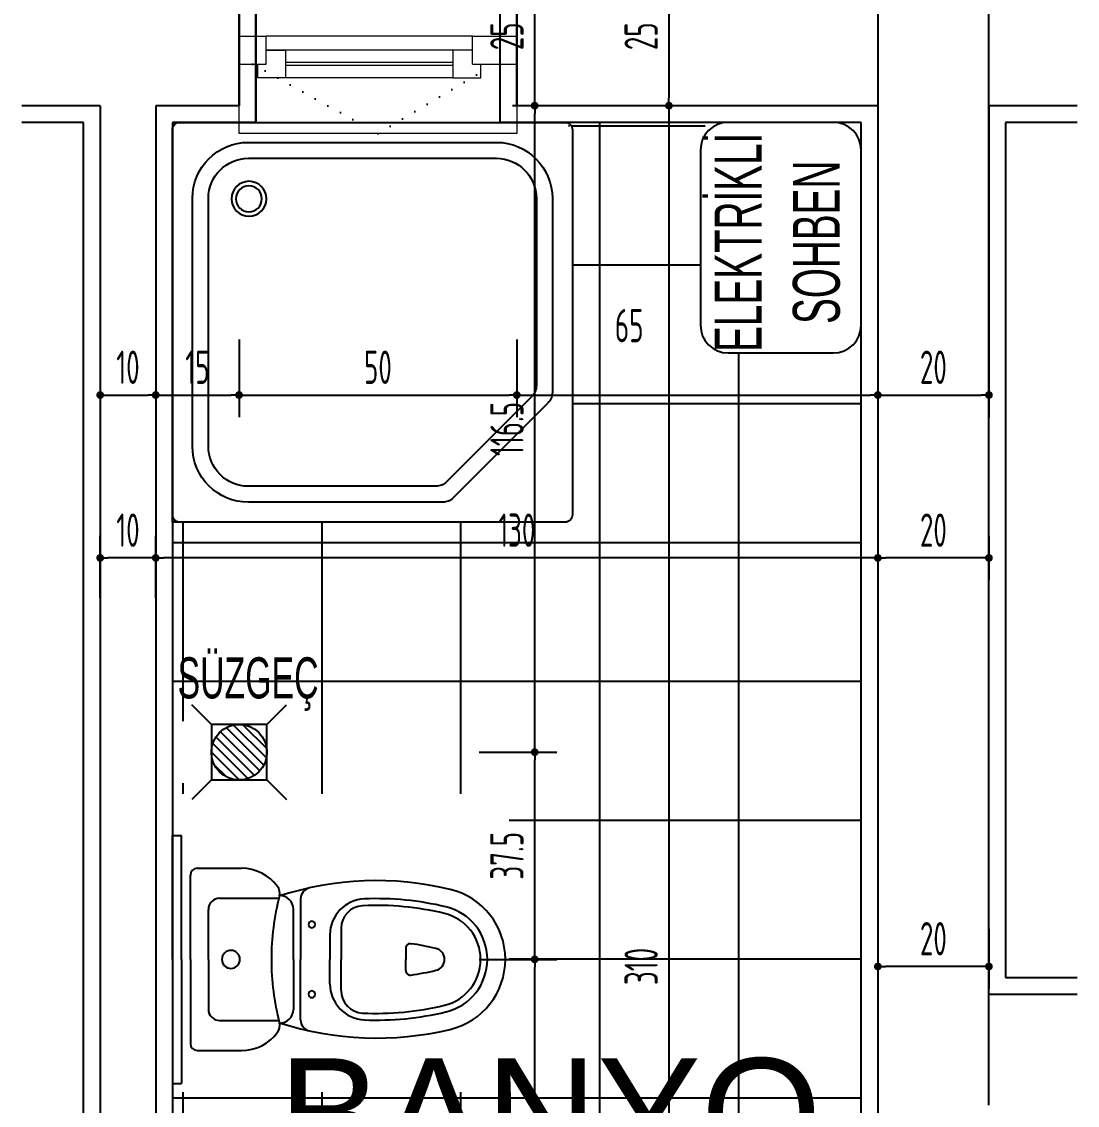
# Model space of a CAD drawing. Extents: x 41749 to 92598, y -24291 to 29432.
# Drawn here: x 89352.8 to 89827.9, y -22370.2 to -21882.3 of the extents above; entities that cross this region are included whole.
import ezdxf

# ---------------------------------------------------------------- set-up
doc = ezdxf.new("R2010")
doc.units = 0
doc.header["$MEASUREMENT"] = 0
doc.header["$PDMODE"] = 3
doc.linetypes.add('DOT', pattern=[6.35, 0, -6.35])
doc.layers.get('0').update_dxf_attribs({"linetype": 'CONTINUOUS'})
doc.layers.get('Defpoints').update_dxf_attribs({"linetype": 'CONTINUOUS'})
for name, color, linetype in [('DUVAR', 6, 'CONTINUOUS'), ('İÇ ÖLÇÜ', 95, 'CONTINUOUS'), ('KOLON', 5, 'CONTINUOUS'), ('MAHAL', 21, 'CONTINUOUS'), ('P', 7, 'DOT'), ('SIVA', 7, 'CONTINUOUS'), ('tar', 12, 'CONTINUOUS'), ('TEFRIS', 12, 'CONTINUOUS'), ('tefriş', 12, 'CONTINUOUS'), ('YAZI', 7, 'CONTINUOUS')]:
    doc.layers.add(name, color=color, linetype=linetype)
doc.layers.add('KAPI-GOR', color=153, linetype='CONTINUOUS', lineweight=15)
doc.styles.add('mahal', font='arial.ttf', dxfattribs={"height": 70})
doc.styles.add('OLCU', font='isocpeur.ttf', dxfattribs={"width": 0.59})
doc.dimstyles.new('OLCU3', dxfattribs={"dimscale": 0.5, "dimtxt": 30, "dimasz": 7, "dimexe": 20, "dimexo": 0, "dimgap": 10, "dimtad": 1, "dimdec": 4, "dimrnd": 0.5, "dimdsep": 46, "dimtxsty": 'OLCU', "dimblk1": 'DOT', "dimblk2": 'DOT', "dimsah": 1, "dimcen": 0.09, "dimclrt": 4, "dimadec": 0, "dimazin": 0, "dimtfac": 1, "dimtdec": 4, "dimtix": 1, "dimtmove": 2, "dimatfit": 3, "dimfxl": 0, "dimtolj": 1, "dimtzin": 0, "dimarcsym": 0})

# ---------------------------------------------------------------- blocks, each defined once
blk = doc.blocks.new('klz1')
at = {"layer": 'tefriş', "linetype": 'Continuous'}
for p, q in [((137402.96, 93241.87), (137375.4, 93241.87)), ((137375.4, 93241.87), (137375.4, 93239.87)), ((137402.96, 93241.87), (137430.52, 93241.87)), ((137430.52, 93241.87), (137430.52, 93239.87)), ((137402.96, 93239.87), (137375.4, 93239.87)), ((137402.96, 93237.87), (137384.21, 93237.87)), ((137402.96, 93239.87), (137430.52, 93239.87)), ((137402.96, 93237.87), (137421.71, 93237.87)), ((137382.71, 93236.37), (137382.71, 93226.52)), ((137423.21, 93236.37), (137423.21, 93226.52)), ((137402.96, 93233.87), (137391.86, 93233.87)), ((137402.96, 93233.87), (137414.06, 93233.87)), ((137389.36, 93231.37), (137389.36, 93218.21)), ((137416.56, 93231.37), (137416.56, 93218.21)), ((137402.96, 93214.99), (137391.79, 93214.99)), ((137402.96, 93214.99), (137414.13, 93214.99)), ((137389.5, 93213.37), (137402.96, 93213.37)), ((137416.41, 93213.37), (137402.96, 93213.37)), ((137397.51, 93206.87), (137402.96, 93206.87)), ((137408.41, 93206.87), (137402.96, 93206.87)), ((137396.03, 93204.37), (137402.96, 93204.37)), ((137409.89, 93204.37), (137402.96, 93204.37)), ((137400.47, 93190.01), (137402.96, 93190.01)), ((137405.45, 93190.01), (137402.96, 93190.01))]:
    blk.add_line(p, q, dxfattribs=at)
for centre, radius, start, end in [((137384.21, 93236.37), 1.5, 90, 180), ((137421.71, 93236.37), 1.5, 0, 90), ((137391.86, 93231.37), 2.5, 90, 180), ((137414.06, 93231.37), 2.5, 0, 90), ((137402.96, 93228.87), 2, 90, 270), ((137402.96, 93228.87), 2, 270, 90), ((137392.71, 93226.52), 10, 180, 233.367), ((137413.21, 93226.52), 10, 306.633, 0), ((137388.23, 93220.5), 2.5, 233.367, 284.5064), ((137402.96, 93163.59), 56.29, 90, 104.5064), ((137402.96, 93163.59), 56.29, 75.4936, 90), ((137417.68, 93220.5), 2.5, 255.4936, 306.633), ((137455.46, 93196.51), 70, 162.0548, 193.5362), ((137391.79, 93217.99), 3, 178.6368, 270), ((137414.13, 93217.99), 3, 270, 1.3632), ((137350.46, 93196.51), 70, 346.4638, 17.9452), ((137389.5, 93210.87), 2.5, 90, 167.7163), ((137395.21, 93210.87), 0.75, 0, 180), ((137410.71, 93210.87), 0.75, 0, 180), ((137416.41, 93210.87), 2.5, 12.2837, 90), ((137395.21, 93210.87), 0.75, 180, 0), ((137410.71, 93210.87), 0.75, 180, 0), ((137397.51, 93198.87), 8, 90, 177.6672), ((137408.41, 93198.87), 8, 2.3328, 90), ((137396.03, 93199.37), 5, 90, 177.2441), ((137409.89, 93199.37), 5, 2.7559, 90), ((137455.46, 93196.51), 64.5, 177.2441, 193.5362), ((137350.46, 93196.51), 64.5, 346.4638, 2.7559), ((137455.46, 93196.51), 66, 177.6672, 193.5362), ((137350.46, 93196.51), 66, 346.4638, 2.3328), ((137400.47, 93189.01), 1, 90, 187.7658), ((137405.45, 93189.01), 1, 352.2342, 90), ((137455.46, 93196.51), 56.5, 187.7658, 193.5362), ((137350.46, 93196.51), 56.5, 346.4638, 352.2342), ((137402.96, 93183.87), 2.5, 193.5362, 270), ((137402.96, 93183.87), 2.5, 270, 346.4638), ((137402.96, 93183.87), 16, 193.5362, 270), ((137402.96, 93183.87), 12, 193.5362, 270), ((137402.96, 93183.87), 10.5, 193.5362, 270), ((137402.96, 93183.87), 10.5, 270, 346.4638), ((137402.96, 93183.87), 12, 270, 346.4638), ((137402.96, 93183.87), 16, 270, 346.4638)]:
    blk.add_arc(centre, radius, start, end, dxfattribs=at)
blk = doc.blocks.new('d3')
at = {"layer": 'tefriş', "linetype": 'Continuous'}
for p, q in [((142185.37, 92449.76), (142106.87, 92449.76)), ((142106.87, 92449.76), (142106.87, 92371.26)), ((142186.87, 92371.26), (142186.87, 92448.26)), ((142160.92, 92445.76), (142122.07, 92445.76)), ((142163.04, 92444.88), (142181.99, 92425.93)), ((142159.59, 92442.56), (142122.07, 92442.56)), ((142161.71, 92441.68), (142178.79, 92424.61)), ((142110.87, 92434.56), (142110.87, 92384.96)), ((142114.07, 92434.56), (142114.07, 92384.96)), ((142182.87, 92384.96), (142182.87, 92423.81)), ((142179.67, 92384.96), (142179.67, 92422.48)), ((142122.07, 92376.96), (142171.67, 92376.96)), ((142122.07, 92373.76), (142171.67, 92373.76)), ((142108.37, 92369.76), (142185.37, 92369.76))]:
    blk.add_line(p, q, dxfattribs=at)
for radius in [3.5, 2.6]:
    blk.add_circle((142122.17, 92385.06), radius, dxfattribs=at)
for centre, radius, start, end in [((142108.37, 92448.26), 1.5, 90, 180), ((142185.37, 92448.26), 1.5, 0, 90), ((142122.07, 92434.56), 11.2, 90, 180), ((142160.92, 92442.76), 3, 45, 90), ((142122.07, 92434.56), 8, 90, 180), ((142159.59, 92439.56), 3, 45, 90), ((142179.87, 92423.81), 3, 0, 45), ((142176.67, 92422.48), 3, 0, 45), ((142122.07, 92384.96), 11.2, 180, 270), ((142122.07, 92384.96), 8, 180, 270), ((142171.67, 92384.96), 8, 270, 0), ((142171.67, 92384.96), 11.2, 270, 0), ((142108.37, 92371.26), 1.5, 180, 270), ((142185.37, 92371.26), 1.5, 270, 0)]:
    blk.add_arc(centre, radius, start, end, dxfattribs=at)
blk = doc.blocks.new('DOT')
at = {"color": 0, "linetype": 'ByBlock'}
blk.add_line((-0.5, 0), (-1, 0), dxfattribs=at)
at = {"color": 0, "linetype": 'ByBlock', "const_width": 0.5}
blk.add_lwpolyline([(-0.25, 0, 1), (0.25, 0, 1)], format="xyb", close=True, dxfattribs=at)
blk = doc.blocks.new('*D2641')
at = {"layer": 'Defpoints', "color": 0, "transparency": 16777216}
for p in [(89388.16, -21986.34), (89413.16, -21986.34), (89413.16, -22050.42)]:
    blk.add_point(p, dxfattribs=at)
at = {"layer": 'İÇ ÖLÇÜ', "color": 0, "lineweight": -2, "transparency": 16777216}
for p, q in [((89388.16, -22025.42), (89388.16, -22060.42)), ((89413.16, -22025.42), (89413.16, -22060.42)), ((89391.66, -22050.42), (89409.66, -22050.42))]:
    blk.add_line(p, q, dxfattribs=at)
at = {"layer": 'İÇ ÖLÇÜ', "color": 0, "lineweight": -2, "transparency": 16777216, "xscale": 3.5, "yscale": 3.5, "zscale": 3.5, "rotation": 180}
blk.add_blockref('DOT', (89388.16, -22050.42), dxfattribs=at)
at = {"layer": 'İÇ ÖLÇÜ', "color": 0, "lineweight": -2, "transparency": 16777216, "xscale": 3.5, "yscale": 3.5, "zscale": 3.5}
blk.add_blockref('DOT', (89413.16, -22050.42), dxfattribs=at)
at = {"layer": 'İÇ ÖLÇÜ', "color": 4, "transparency": 16777216, "insert": (89400.66, -22037.92), "char_height": 15, "attachment_point": 5, "style": 'OLCU'}
blk.add_mtext('\\A1;10', dxfattribs=at)
blk = doc.blocks.new('*D2642')
at = {"layer": 'Defpoints', "color": 0, "transparency": 16777216}
for p in [(89450.66, -21920.17), (89413.16, -21986.34), (89450.66, -22050.42)]:
    blk.add_point(p, dxfattribs=at)
at = {"layer": 'İÇ ÖLÇÜ', "color": 0, "lineweight": -2, "transparency": 16777216}
for p, q in [((89413.16, -22025.42), (89413.16, -22060.42)), ((89450.66, -22025.42), (89450.66, -22060.42)), ((89416.66, -22050.42), (89447.16, -22050.42))]:
    blk.add_line(p, q, dxfattribs=at)
at = {"layer": 'İÇ ÖLÇÜ', "color": 0, "lineweight": -2, "transparency": 16777216, "xscale": 3.5, "yscale": 3.5, "zscale": 3.5, "rotation": 180}
blk.add_blockref('DOT', (89413.16, -22050.42), dxfattribs=at)
at = {"layer": 'İÇ ÖLÇÜ', "color": 0, "lineweight": -2, "transparency": 16777216, "xscale": 3.5, "yscale": 3.5, "zscale": 3.5}
blk.add_blockref('DOT', (89450.66, -22050.42), dxfattribs=at)
at = {"layer": 'İÇ ÖLÇÜ', "color": 4, "transparency": 16777216, "insert": (89431.91, -22037.92), "char_height": 15, "attachment_point": 5, "style": 'OLCU'}
blk.add_mtext('\\A1;15', dxfattribs=at)
blk = doc.blocks.new('*D2643')
at = {"layer": 'Defpoints', "color": 0, "transparency": 16777216}
for p in [(89575.66, -21910.38), (89450.66, -21920.17), (89575.66, -22050.42)]:
    blk.add_point(p, dxfattribs=at)
at = {"layer": 'İÇ ÖLÇÜ', "color": 0, "lineweight": -2, "transparency": 16777216}
for p, q in [((89450.66, -22025.42), (89450.66, -22060.42)), ((89575.66, -22025.42), (89575.66, -22060.42)), ((89454.16, -22050.42), (89572.16, -22050.42))]:
    blk.add_line(p, q, dxfattribs=at)
at = {"layer": 'İÇ ÖLÇÜ', "color": 0, "lineweight": -2, "transparency": 16777216, "xscale": 3.5, "yscale": 3.5, "zscale": 3.5, "rotation": 180}
blk.add_blockref('DOT', (89450.66, -22050.42), dxfattribs=at)
at = {"layer": 'İÇ ÖLÇÜ', "color": 0, "lineweight": -2, "transparency": 16777216, "xscale": 3.5, "yscale": 3.5, "zscale": 3.5}
blk.add_blockref('DOT', (89575.66, -22050.42), dxfattribs=at)
at = {"layer": 'İÇ ÖLÇÜ', "color": 4, "transparency": 16777216, "insert": (89513.16, -22037.92), "char_height": 15, "attachment_point": 5, "style": 'OLCU'}
blk.add_mtext('\\A1;50', dxfattribs=at)
blk = doc.blocks.new('*D2644')
at = {"layer": 'Defpoints', "color": 0, "transparency": 16777216}
for p in [(89575.66, -21910.38), (89738.16, -21910.38), (89738.16, -22050.42)]:
    blk.add_point(p, dxfattribs=at)
at = {"layer": 'İÇ ÖLÇÜ', "color": 0, "lineweight": -2, "transparency": 16777216}
for p, q in [((89575.66, -22025.42), (89575.66, -22060.42)), ((89738.16, -22025.42), (89738.16, -22060.42)), ((89579.16, -22050.42), (89734.66, -22050.42))]:
    blk.add_line(p, q, dxfattribs=at)
at = {"layer": 'İÇ ÖLÇÜ', "color": 0, "lineweight": -2, "transparency": 16777216, "xscale": 3.5, "yscale": 3.5, "zscale": 3.5, "rotation": 180}
blk.add_blockref('DOT', (89575.66, -22050.42), dxfattribs=at)
at = {"layer": 'İÇ ÖLÇÜ', "color": 0, "lineweight": -2, "transparency": 16777216, "xscale": 3.5, "yscale": 3.5, "zscale": 3.5}
blk.add_blockref('DOT', (89738.16, -22050.42), dxfattribs=at)
at = {"layer": 'İÇ ÖLÇÜ', "color": 4, "transparency": 16777216, "insert": (89626.24, -22019.17), "char_height": 15, "attachment_point": 5, "style": 'OLCU'}
blk.add_mtext('\\A1;65', dxfattribs=at)
blk = doc.blocks.new('*D2645')
at = {"layer": 'Defpoints', "color": 0, "transparency": 16777216}
for p in [(89788.16, -21894.79), (89738.16, -21910.38), (89788.16, -22050.42)]:
    blk.add_point(p, dxfattribs=at)
at = {"layer": 'İÇ ÖLÇÜ', "color": 0, "lineweight": -2, "transparency": 16777216}
for p, q in [((89738.16, -22025.42), (89738.16, -22060.42)), ((89788.16, -22025.42), (89788.16, -22060.42)), ((89741.66, -22050.42), (89784.66, -22050.42))]:
    blk.add_line(p, q, dxfattribs=at)
at = {"layer": 'İÇ ÖLÇÜ', "color": 0, "lineweight": -2, "transparency": 16777216, "xscale": 3.5, "yscale": 3.5, "zscale": 3.5, "rotation": 180}
blk.add_blockref('DOT', (89738.16, -22050.42), dxfattribs=at)
at = {"layer": 'İÇ ÖLÇÜ', "color": 0, "lineweight": -2, "transparency": 16777216, "xscale": 3.5, "yscale": 3.5, "zscale": 3.5}
blk.add_blockref('DOT', (89788.16, -22050.42), dxfattribs=at)
at = {"layer": 'İÇ ÖLÇÜ', "color": 4, "transparency": 16777216, "insert": (89763.16, -22037.92), "char_height": 15, "attachment_point": 5, "style": 'OLCU'}
blk.add_mtext('\\A1;20', dxfattribs=at)
blk = doc.blocks.new('*D2646')
at = {"layer": 'Defpoints', "color": 0, "transparency": 16777216}
for p in [(89738.16, -22113.92), (89788.16, -22113.92), (89738.16, -22123.75)]:
    blk.add_point(p, dxfattribs=at)
at = {"layer": 'İÇ ÖLÇÜ', "color": 0, "lineweight": -2, "transparency": 16777216}
for p, q in [((89738.16, -22113.92), (89738.16, -22133.75)), ((89788.16, -22113.92), (89788.16, -22133.75)), ((89784.66, -22123.75), (89741.66, -22123.75))]:
    blk.add_line(p, q, dxfattribs=at)
at = {"layer": 'İÇ ÖLÇÜ', "color": 0, "lineweight": -2, "transparency": 16777216, "xscale": 3.5, "yscale": 3.5, "zscale": 3.5, "rotation": 180}
blk.add_blockref('DOT', (89738.16, -22123.75), dxfattribs=at)
at = {"layer": 'İÇ ÖLÇÜ', "color": 0, "lineweight": -2, "transparency": 16777216, "xscale": 3.5, "yscale": 3.5, "zscale": 3.5}
blk.add_blockref('DOT', (89788.16, -22123.75), dxfattribs=at)
at = {"layer": 'İÇ ÖLÇÜ', "color": 4, "transparency": 16777216, "insert": (89763.16, -22111.25), "char_height": 15, "attachment_point": 5, "style": 'OLCU'}
blk.add_mtext('\\A1;20', dxfattribs=at)
blk = doc.blocks.new('*D2647')
at = {"layer": 'Defpoints', "color": 0, "transparency": 16777216}
for p in [(89738.16, -22113.92), (89413.16, -22123.75), (89413.16, -22141.68)]:
    blk.add_point(p, dxfattribs=at)
at = {"layer": 'İÇ ÖLÇÜ', "color": 0, "lineweight": -2, "transparency": 16777216}
for p, q in [((89413.16, -22141.68), (89413.16, -22113.75)), ((89738.16, -22113.92), (89738.16, -22133.75)), ((89734.66, -22123.75), (89416.66, -22123.75))]:
    blk.add_line(p, q, dxfattribs=at)
at = {"layer": 'İÇ ÖLÇÜ', "color": 0, "lineweight": -2, "transparency": 16777216, "xscale": 3.5, "yscale": 3.5, "zscale": 3.5, "rotation": 180}
blk.add_blockref('DOT', (89413.16, -22123.75), dxfattribs=at)
at = {"layer": 'İÇ ÖLÇÜ', "color": 0, "lineweight": -2, "transparency": 16777216, "xscale": 3.5, "yscale": 3.5, "zscale": 3.5}
blk.add_blockref('DOT', (89738.16, -22123.75), dxfattribs=at)
at = {"layer": 'İÇ ÖLÇÜ', "color": 4, "transparency": 16777216, "insert": (89575.66, -22111.25), "char_height": 15, "attachment_point": 5, "style": 'OLCU'}
blk.add_mtext('\\A1;130', dxfattribs=at)
blk = doc.blocks.new('*D2648')
at = {"layer": 'Defpoints', "color": 0, "transparency": 16777216}
for p in [(89388.16, -22123.75), (89388.16, -22141.68), (89413.16, -22141.68)]:
    blk.add_point(p, dxfattribs=at)
at = {"layer": 'İÇ ÖLÇÜ', "color": 0, "lineweight": -2, "transparency": 16777216}
for p, q in [((89388.16, -22141.68), (89388.16, -22113.75)), ((89413.16, -22141.68), (89413.16, -22113.75)), ((89409.66, -22123.75), (89391.66, -22123.75))]:
    blk.add_line(p, q, dxfattribs=at)
at = {"layer": 'İÇ ÖLÇÜ', "color": 0, "lineweight": -2, "transparency": 16777216, "xscale": 3.5, "yscale": 3.5, "zscale": 3.5, "rotation": 180}
blk.add_blockref('DOT', (89388.16, -22123.75), dxfattribs=at)
at = {"layer": 'İÇ ÖLÇÜ', "color": 0, "lineweight": -2, "transparency": 16777216, "xscale": 3.5, "yscale": 3.5, "zscale": 3.5}
blk.add_blockref('DOT', (89413.16, -22123.75), dxfattribs=at)
at = {"layer": 'İÇ ÖLÇÜ', "color": 4, "transparency": 16777216, "insert": (89400.66, -22111.25), "char_height": 15, "attachment_point": 5, "style": 'OLCU'}
blk.add_mtext('\\A1;10', dxfattribs=at)
blk = doc.blocks.new('*D2649')
at = {"layer": 'Defpoints', "color": 0, "transparency": 16777216}
for p in [(89738.16, -22282.39), (89788.16, -22290.68), (89738.16, -22307.67)]:
    blk.add_point(p, dxfattribs=at)
at = {"layer": 'İÇ ÖLÇÜ', "color": 0, "lineweight": -2, "transparency": 16777216}
for p, q in [((89738.16, -22282.67), (89738.16, -22317.67)), ((89788.16, -22290.68), (89788.16, -22317.67)), ((89784.66, -22307.67), (89741.66, -22307.67))]:
    blk.add_line(p, q, dxfattribs=at)
at = {"layer": 'İÇ ÖLÇÜ', "color": 0, "lineweight": -2, "transparency": 16777216, "xscale": 3.5, "yscale": 3.5, "zscale": 3.5, "rotation": 180}
blk.add_blockref('DOT', (89738.16, -22307.67), dxfattribs=at)
at = {"layer": 'İÇ ÖLÇÜ', "color": 0, "lineweight": -2, "transparency": 16777216, "xscale": 3.5, "yscale": 3.5, "zscale": 3.5}
blk.add_blockref('DOT', (89788.16, -22307.67), dxfattribs=at)
at = {"layer": 'İÇ ÖLÇÜ', "color": 4, "transparency": 16777216, "insert": (89763.16, -22295.17), "char_height": 15, "attachment_point": 5, "style": 'OLCU'}
blk.add_mtext('\\A1;20', dxfattribs=at)
blk = doc.blocks.new('*D2664')
at = {"layer": 'Defpoints', "color": 0, "transparency": 16777216}
for p in [(89707.6, -21857.67), (89644.13, -21920.17), (89707.6, -21920.17)]:
    blk.add_point(p, dxfattribs=at)
at = {"layer": 'İÇ ÖLÇÜ', "color": 0, "lineweight": -2, "transparency": 16777216}
for p, q in [((89669.13, -21857.67), (89634.13, -21857.67)), ((89644.13, -21861.17), (89644.13, -21916.67)), ((89669.13, -21920.17), (89634.13, -21920.17))]:
    blk.add_line(p, q, dxfattribs=at)
at = {"layer": 'İÇ ÖLÇÜ', "color": 0, "lineweight": -2, "transparency": 16777216, "xscale": 3.5, "yscale": 3.5, "zscale": 3.5}
for p, rotation in [((89644.13, -21857.67), 90), ((89644.13, -21920.17), 270)]:
    blk.add_blockref('DOT', p, dxfattribs=dict(at, rotation=rotation))
at = {"layer": 'İÇ ÖLÇÜ', "color": 4, "transparency": 16777216, "insert": (89631.63, -21888.92), "char_height": 15, "attachment_point": 5, "rotation": 90, "style": 'OLCU'}
blk.add_mtext('\\A1;25', dxfattribs=at)
blk = doc.blocks.new('*D2665')
at = {"layer": 'Defpoints', "color": 0, "transparency": 16777216}
for p in [(89707.6, -21920.17), (89485.77, -22695.17), (89644.13, -22695.17)]:
    blk.add_point(p, dxfattribs=at)
at = {"layer": 'İÇ ÖLÇÜ', "color": 0, "lineweight": -2, "transparency": 16777216}
for p, q in [((89669.13, -21920.17), (89634.13, -21920.17)), ((89644.13, -21923.67), (89644.13, -22691.67)), ((89619.13, -22695.17), (89654.13, -22695.17))]:
    blk.add_line(p, q, dxfattribs=at)
at = {"layer": 'İÇ ÖLÇÜ', "color": 0, "lineweight": -2, "transparency": 16777216, "xscale": 3.5, "yscale": 3.5, "zscale": 3.5}
for p, rotation in [((89644.13, -21920.17), 90), ((89644.13, -22695.17), 270)]:
    blk.add_blockref('DOT', p, dxfattribs=dict(at, rotation=rotation))
at = {"layer": 'İÇ ÖLÇÜ', "color": 4, "transparency": 16777216, "insert": (89631.63, -22307.67), "char_height": 15, "attachment_point": 5, "rotation": 90, "style": 'OLCU'}
blk.add_mtext('\\A1;310', dxfattribs=at)
blk = doc.blocks.new('*D2697')
at = {"layer": 'Defpoints', "color": 0, "transparency": 16777216}
for p in [(89446.98, -22304.47), (89583.72, -22304.47), (89456.09, -22494.59)]:
    blk.add_point(p, dxfattribs=at)
at = {"layer": 'İÇ ÖLÇÜ', "color": 0, "lineweight": -2, "transparency": 16777216}
for p, q in [((89558.72, -22304.47), (89593.72, -22304.47)), ((89583.72, -22491.09), (89583.72, -22307.97)), ((89558.72, -22494.59), (89593.72, -22494.59))]:
    blk.add_line(p, q, dxfattribs=at)
at = {"layer": 'İÇ ÖLÇÜ', "color": 0, "lineweight": -2, "transparency": 16777216, "xscale": 3.5, "yscale": 3.5, "zscale": 3.5}
for p, rotation in [((89583.72, -22304.47), 90), ((89583.72, -22494.59), 270)]:
    blk.add_blockref('DOT', p, dxfattribs=dict(at, rotation=rotation))
at = {"layer": 'İÇ ÖLÇÜ', "color": 4, "transparency": 16777216, "insert": (89571.22, -22399.53), "char_height": 15, "attachment_point": 5, "rotation": 90, "style": 'OLCU'}
blk.add_mtext('\\A1;76', dxfattribs=at)
blk = doc.blocks.new('*D2698')
at = {"layer": 'Defpoints', "color": 0, "transparency": 16777216}
for p in [(89450.7, -22211.2), (89583.72, -22211.2), (89446.98, -22304.47)]:
    blk.add_point(p, dxfattribs=at)
at = {"layer": 'İÇ ÖLÇÜ', "color": 0, "lineweight": -2, "transparency": 16777216}
for p, q in [((89558.72, -22211.2), (89593.72, -22211.2)), ((89583.72, -22300.97), (89583.72, -22214.7)), ((89558.72, -22304.47), (89593.72, -22304.47))]:
    blk.add_line(p, q, dxfattribs=at)
at = {"layer": 'İÇ ÖLÇÜ', "color": 0, "lineweight": -2, "transparency": 16777216, "xscale": 3.5, "yscale": 3.5, "zscale": 3.5}
for p, rotation in [((89583.72, -22211.2), 90), ((89583.72, -22304.47), 270)]:
    blk.add_blockref('DOT', p, dxfattribs=dict(at, rotation=rotation))
at = {"layer": 'İÇ ÖLÇÜ', "color": 4, "transparency": 16777216, "insert": (89571.22, -22257.84), "char_height": 15, "attachment_point": 5, "rotation": 90, "style": 'OLCU'}
blk.add_mtext('\\A1;37.5', dxfattribs=at)
blk = doc.blocks.new('*D2699')
at = {"layer": 'Defpoints', "color": 0, "transparency": 16777216}
for p in [(89583.72, -21920.17), (89616.55, -21920.17), (89450.7, -22211.2)]:
    blk.add_point(p, dxfattribs=at)
at = {"layer": 'İÇ ÖLÇÜ', "color": 0, "lineweight": -2, "transparency": 16777216}
for p, q in [((89608.72, -21920.17), (89573.72, -21920.17)), ((89583.72, -22207.7), (89583.72, -21923.67)), ((89558.72, -22211.2), (89593.72, -22211.2))]:
    blk.add_line(p, q, dxfattribs=at)
at = {"layer": 'İÇ ÖLÇÜ', "color": 0, "lineweight": -2, "transparency": 16777216, "xscale": 3.5, "yscale": 3.5, "zscale": 3.5}
for p, rotation in [((89583.72, -21920.17), 90), ((89583.72, -22211.2), 270)]:
    blk.add_blockref('DOT', p, dxfattribs=dict(at, rotation=rotation))
at = {"layer": 'İÇ ÖLÇÜ', "color": 4, "transparency": 16777216, "insert": (89571.22, -22065.69), "char_height": 15, "attachment_point": 5, "rotation": 90, "style": 'OLCU'}
blk.add_mtext('\\A1;116.5', dxfattribs=at)
blk = doc.blocks.new('*D2700')
at = {"layer": 'Defpoints', "color": 0, "transparency": 16777216}
for p in [(89583.72, -21857.67), (89616.55, -21857.67), (89616.55, -21920.17)]:
    blk.add_point(p, dxfattribs=at)
at = {"layer": 'İÇ ÖLÇÜ', "color": 0, "lineweight": -2, "transparency": 16777216}
for p, q in [((89608.72, -21857.67), (89573.72, -21857.67)), ((89583.72, -21916.67), (89583.72, -21861.17)), ((89608.72, -21920.17), (89573.72, -21920.17))]:
    blk.add_line(p, q, dxfattribs=at)
at = {"layer": 'İÇ ÖLÇÜ', "color": 0, "lineweight": -2, "transparency": 16777216, "xscale": 3.5, "yscale": 3.5, "zscale": 3.5}
for p, rotation in [((89583.72, -21857.67), 90), ((89583.72, -21920.17), 270)]:
    blk.add_blockref('DOT', p, dxfattribs=dict(at, rotation=rotation))
at = {"layer": 'İÇ ÖLÇÜ', "color": 4, "transparency": 16777216, "insert": (89571.22, -21888.92), "char_height": 15, "attachment_point": 5, "rotation": 90, "style": 'OLCU'}
blk.add_mtext('\\A1;25', dxfattribs=at)

msp = doc.modelspace()

# ---------------------------------------------------------------- hatches: boundary and pattern name
at = {"layer": 'tar'}
h = msp.add_hatch(dxfattribs=at)
h.set_pattern_fill('ANSI37', color=256, scale=500, angle=45, style=0)
h.set_pattern_definition([(90, (-51012, 33883.18), (-62.5, 1e-14), []), (180, (-51012, 33883.18), (-1e-14, -62.5), [])])
edge = h.paths.add_edge_path()
edge.add_arc((89670.82161, -21940.16953), 12.5, 145.9814005, 180, ccw=False)
edge.add_line((89660.46091, -21933.17626), (89660.46091, -21927.66953))
edge.add_line((89660.46091, -21927.66953), (89598.18792, -21927.66953))
edge.add_ellipse((89597.28082, -21931.04453), major_axis=(-2.38649, 2.38649), ratio=1, start_angle=225, end_angle=314.9987241, ccw=False)
edge.add_line((89600.65582, -21931.04453), (89600.65582, -22104.29453))
edge.add_ellipse((89597.28082, -22104.29453), major_axis=(-2.38649, 2.38649), ratio=1, start_angle=135, end_angle=225, ccw=False)
edge.add_line((89597.28082, -22107.66953), (89420.65582, -22107.66953))
edge.add_line((89420.65582, -22107.66953), (89420.65582, -22164.54301))
edge.add_line((89420.65582, -22164.54301), (89660.46091, -22164.54301))
edge.add_line((89660.46091, -22164.54301), (89660.46091, -22025.98832))
edge.add_arc((89670.82161, -22018.99504), 12.5, 180, 214.0185995, ccw=False)
edge.add_line((89658.32161, -22018.99504), (89658.32161, -21940.16953))
h.paths.add_polyline_path([(89730.65582, -22018.99504, -0.414213563), (89718.15582, -22031.49504), (89670.82161, -22031.49504, -0.249241804), (89660.46091, -22025.98832), (89660.46091, -22164.54301), (89730.65582, -22164.54301)])
h.paths.add_polyline_path([(89730.65582, -22164.54301), (89660.46091, -22164.54301), (89660.46091, -22524.26657, -0.070848561), (89703.15582, -22526.41945), (89703.15582, -22687.66945), (89713.15582, -22687.66945), (89713.15582, -22687.66953), (89730.65582, -22687.66953)])
edge = h.paths.add_edge_path(flags=16)
edge.add_ellipse((89463.93837, -22334.28944), major_axis=(-3.57973, 3.57973), ratio=1, start_angle=188.366997, end_angle=239.5064, ccw=False)
edge.add_ellipse((89512.51144, -22198.15841), major_axis=(-100.23239, 100.23239), ratio=1, start_angle=117.2472755, end_angle=122.7049214, ccw=False)
edge.add_ellipse((89579.18456, -22304.47091), major_axis=(-80.59514, 80.59514), ratio=1, start_angle=45, end_angle=59.5064, ccw=False)
h.paths.add_polyline_path([(89660.46091, -22524.26657, 0.411575342), (89523.15582, -22687.66945), (89523.15582, -22698.91945), (89660.46091, -22698.91945)])
h.paths.add_polyline_path([(89703.15582, -22526.41945, 0.070848561), (89660.46091, -22524.26657), (89660.46091, -22687.66945), (89703.15582, -22687.66945)], flags=17)
h.paths.add_polyline_path([(89603.58932, -21991.04622), (89648.88932, -21991.04622), (89648.88932, -22047.29622), (89603.58932, -22047.29622)], flags=24)
h.paths.add_polyline_path([(89547.47457, -22064.37934), (89603.83707, -22064.37934), (89603.83707, -22120.62934), (89547.47457, -22120.62934)], flags=25)
h.paths.add_polyline_path([(89705.21832, -22465.13747), (89746.09332, -22465.13747), (89746.09332, -22521.38747), (89705.21832, -22521.38747)], flags=9)
h.paths.add_polyline_path([(89459.93676, -22335.90023), (89721.22598, -22335.90023), (89721.22598, -22483.4133), (89459.93676, -22483.4133)], flags=9)
h.paths.add_polyline_path([(89590.50582, -22465.13747), (89635.80582, -22465.13747), (89635.80582, -22521.38747), (89590.50582, -22521.38747)], flags=24)
h.paths.add_polyline_path([(89584.75945, -22335.85078), (89584.75945, -22279.48828), (89641.00945, -22279.48828), (89641.00945, -22335.85078)], flags=24)
h.paths.add_polyline_path([(89414.01429, -22162.21302), (89485.43823, -22162.21302), (89485.43823, -22198.95873), (89414.01429, -22198.95873)], flags=9)
h.paths.add_polyline_path([(89584.75945, -22728.10703), (89584.75945, -22687.23203), (89641.00945, -22687.23203), (89641.00945, -22728.10703)], flags=9)
h.paths.add_polyline_path([(89662.10333, -22665.78937), (89662.10333, -22543.91861), (89702.62175, -22543.91861), (89702.62175, -22665.78937)], flags=24)
edge = h.paths.add_edge_path()
edge.add_line((89572.28071, -22364.25724), (89420.65582, -22364.25724))
edge.add_line((89420.65582, -22364.25724), (89420.65582, -22443.96191))
edge.add_line((89420.65582, -22443.96191), (89487.728, -22443.96191))
edge.add_line((89487.728, -22443.96191), (89488.06966, -22443.9661))
edge.add_line((89488.06966, -22443.9661), (89488.41112, -22443.97868))
edge.add_line((89488.41112, -22443.97868), (89488.75216, -22443.99963))
edge.add_line((89488.75216, -22443.99963), (89489.09259, -22444.02895))
edge.add_line((89489.09259, -22444.02895), (89489.43219, -22444.06661))
edge.add_line((89489.43219, -22444.06661), (89489.77077, -22444.11259))
edge.add_line((89489.77077, -22444.11259), (89490.10811, -22444.16687))
edge.add_line((89490.10811, -22444.16687), (89490.44403, -22444.22941))
edge.add_line((89490.44403, -22444.22941), (89490.7783, -22444.30018))
edge.add_line((89490.7783, -22444.30018), (89491.11074, -22444.37913))
edge.add_line((89491.11074, -22444.37913), (89491.44115, -22444.46621))
edge.add_line((89491.44115, -22444.46621), (89491.76931, -22444.56138))
edge.add_line((89491.76931, -22444.56138), (89492.09504, -22444.66457))
edge.add_line((89492.09504, -22444.66457), (89492.41814, -22444.77572))
edge.add_line((89492.41814, -22444.77572), (89492.73842, -22444.89477))
edge.add_line((89492.73842, -22444.89477), (89493.05568, -22445.02165))
edge.add_line((89493.05568, -22445.02165), (89493.36972, -22445.15627))
edge.add_line((89493.36972, -22445.15627), (89493.68037, -22445.29856))
edge.add_line((89493.68037, -22445.29856), (89493.98744, -22445.44843))
edge.add_line((89493.98744, -22445.44843), (89494.29073, -22445.60579))
edge.add_line((89494.29073, -22445.60579), (89494.59007, -22445.77054))
edge.add_line((89494.59007, -22445.77054), (89494.88528, -22445.94259))
edge.add_line((89494.88528, -22445.94259), (89495.17617, -22446.12184))
edge.add_line((89495.17617, -22446.12184), (89495.46258, -22446.30817))
edge.add_line((89495.46258, -22446.30817), (89495.74433, -22446.50147))
edge.add_line((89495.74433, -22446.50147), (89496.02126, -22446.70163))
edge.add_line((89496.02126, -22446.70163), (89496.29318, -22446.90852))
edge.add_line((89496.29318, -22446.90852), (89496.55995, -22447.12203))
edge.add_line((89496.55995, -22447.12203), (89496.8214, -22447.34202))
edge.add_line((89496.8214, -22447.34202), (89497.07736, -22447.56835))
edge.add_line((89497.07736, -22447.56835), (89497.3277, -22447.80091))
edge.add_line((89497.3277, -22447.80091), (89497.57226, -22448.03953))
edge.add_line((89497.57226, -22448.03953), (89497.81088, -22448.28409))
edge.add_line((89497.81088, -22448.28409), (89498.04343, -22448.53442))
edge.add_line((89498.04343, -22448.53442), (89498.26977, -22448.79039))
edge.add_line((89498.26977, -22448.79039), (89498.48976, -22449.05184))
edge.add_line((89498.48976, -22449.05184), (89498.70327, -22449.31861))
edge.add_line((89498.70327, -22449.31861), (89498.91016, -22449.59053))
edge.add_line((89498.91016, -22449.59053), (89499.11032, -22449.86745))
edge.add_line((89499.11032, -22449.86745), (89499.30362, -22450.1492))
edge.add_line((89499.30362, -22450.1492), (89499.48995, -22450.43561))
edge.add_line((89499.48995, -22450.43561), (89499.6692, -22450.72651))
edge.add_line((89499.6692, -22450.72651), (89499.84125, -22451.02172))
edge.add_line((89499.84125, -22451.02172), (89500.006, -22451.32106))
edge.add_line((89500.006, -22451.32106), (89500.16336, -22451.62435))
edge.add_line((89500.16336, -22451.62435), (89500.31323, -22451.93141))
edge.add_line((89500.31323, -22451.93141), (89500.45552, -22452.24206))
edge.add_line((89500.45552, -22452.24206), (89500.59014, -22452.55611))
edge.add_line((89500.59014, -22452.55611), (89500.71701, -22452.87337))
edge.add_line((89500.71701, -22452.87337), (89500.83606, -22453.19365))
edge.add_line((89500.83606, -22453.19365), (89500.94722, -22453.51675))
edge.add_line((89500.94722, -22453.51675), (89501.05041, -22453.84248))
edge.add_line((89501.05041, -22453.84248), (89501.14557, -22454.17064))
edge.add_line((89501.14557, -22454.17064), (89501.23266, -22454.50104))
edge.add_line((89501.23266, -22454.50104), (89501.31161, -22454.83348))
edge.add_line((89501.31161, -22454.83348), (89501.38237, -22455.16776))
edge.add_line((89501.38237, -22455.16776), (89501.44492, -22455.50367))
edge.add_line((89501.44492, -22455.50367), (89501.4992, -22455.84102))
edge.add_line((89501.4992, -22455.84102), (89501.54518, -22456.1796))
edge.add_line((89501.54518, -22456.1796), (89501.58284, -22456.5192))
edge.add_line((89501.58284, -22456.5192), (89501.61216, -22456.85963))
edge.add_line((89501.61216, -22456.85963), (89501.63311, -22457.20067))
edge.add_line((89501.63311, -22457.20067), (89501.64569, -22457.54212))
edge.add_line((89501.64569, -22457.54212), (89501.64988, -22457.88378))
edge.add_line((89501.64988, -22457.88378), (89501.64988, -22531.29003))
edge.add_line((89501.64988, -22531.29003), (89501.64569, -22531.63169))
edge.add_line((89501.64569, -22531.63169), (89501.63311, -22531.97315))
edge.add_line((89501.63311, -22531.97315), (89501.61216, -22532.31419))
edge.add_line((89501.61216, -22532.31419), (89501.58284, -22532.65462))
edge.add_line((89501.58284, -22532.65462), (89501.54518, -22532.99422))
edge.add_line((89501.54518, -22532.99422), (89501.4992, -22533.3328))
edge.add_line((89501.4992, -22533.3328), (89501.44492, -22533.67014))
edge.add_line((89501.44492, -22533.67014), (89501.38237, -22534.00606))
edge.add_line((89501.38237, -22534.00606), (89501.31161, -22534.34033))
edge.add_line((89501.31161, -22534.34033), (89501.23266, -22534.67277))
edge.add_line((89501.23266, -22534.67277), (89501.14557, -22535.00318))
edge.add_line((89501.14557, -22535.00318), (89501.05041, -22535.33134))
edge.add_line((89501.05041, -22535.33134), (89500.94722, -22535.65707))
edge.add_line((89500.94722, -22535.65707), (89500.83606, -22535.98017))
edge.add_line((89500.83606, -22535.98017), (89500.71701, -22536.30045))
edge.add_line((89500.71701, -22536.30045), (89500.59014, -22536.6177))
edge.add_line((89500.59014, -22536.6177), (89500.45552, -22536.93175))
edge.add_line((89500.45552, -22536.93175), (89500.31323, -22537.2424))
edge.add_line((89500.31323, -22537.2424), (89500.16336, -22537.54947))
edge.add_line((89500.16336, -22537.54947), (89500.006, -22537.85276))
edge.add_line((89500.006, -22537.85276), (89499.84125, -22538.1521))
edge.add_line((89499.84125, -22538.1521), (89499.6692, -22538.44731))
edge.add_line((89499.6692, -22538.44731), (89499.48995, -22538.7382))
edge.add_line((89499.48995, -22538.7382), (89499.30362, -22539.02461))
edge.add_line((89499.30362, -22539.02461), (89499.11032, -22539.30636))
edge.add_line((89499.11032, -22539.30636), (89498.91016, -22539.58328))
edge.add_line((89498.91016, -22539.58328), (89498.70327, -22539.85521))
edge.add_line((89498.70327, -22539.85521), (89498.48976, -22540.12198))
edge.add_line((89498.48976, -22540.12198), (89498.26977, -22540.38342))
edge.add_line((89498.26977, -22540.38342), (89498.04343, -22540.63939))
edge.add_line((89498.04343, -22540.63939), (89497.81088, -22540.88973))
edge.add_line((89497.81088, -22540.88973), (89497.57226, -22541.13429))
edge.add_line((89497.57226, -22541.13429), (89497.3277, -22541.37291))
edge.add_line((89497.3277, -22541.37291), (89497.07736, -22541.60546))
edge.add_line((89497.07736, -22541.60546), (89496.8214, -22541.8318))
edge.add_line((89496.8214, -22541.8318), (89496.55995, -22542.05179))
edge.add_line((89496.55995, -22542.05179), (89496.29318, -22542.26529))
edge.add_line((89496.29318, -22542.26529), (89496.02126, -22542.47219))
edge.add_line((89496.02126, -22542.47219), (89495.74433, -22542.67235))
edge.add_line((89495.74433, -22542.67235), (89495.46258, -22542.86565))
edge.add_line((89495.46258, -22542.86565), (89495.17617, -22543.05198))
edge.add_line((89495.17617, -22543.05198), (89494.88528, -22543.23122))
edge.add_line((89494.88528, -22543.23122), (89494.59007, -22543.40328))
edge.add_line((89494.59007, -22543.40328), (89494.29073, -22543.56803))
edge.add_line((89494.29073, -22543.56803), (89493.98744, -22543.72539))
edge.add_line((89493.98744, -22543.72539), (89493.68037, -22543.87526))
edge.add_line((89493.68037, -22543.87526), (89493.36972, -22544.01755))
edge.add_line((89493.36972, -22544.01755), (89493.05568, -22544.15217))
edge.add_line((89493.05568, -22544.15217), (89492.73842, -22544.27904))
edge.add_line((89492.73842, -22544.27904), (89492.41814, -22544.39809))
edge.add_line((89492.41814, -22544.39809), (89492.09504, -22544.50925))
edge.add_line((89492.09504, -22544.50925), (89491.76931, -22544.61244))
edge.add_line((89491.76931, -22544.61244), (89491.44115, -22544.7076))
edge.add_line((89491.44115, -22544.7076), (89491.11074, -22544.79469))
edge.add_line((89491.11074, -22544.79469), (89490.7783, -22544.87364))
edge.add_line((89490.7783, -22544.87364), (89490.44403, -22544.9444))
edge.add_line((89490.44403, -22544.9444), (89490.10811, -22545.00695))
edge.add_line((89490.10811, -22545.00695), (89489.77077, -22545.06123))
edge.add_line((89489.77077, -22545.06123), (89489.43219, -22545.10721))
edge.add_line((89489.43219, -22545.10721), (89489.09259, -22545.14487))
edge.add_line((89489.09259, -22545.14487), (89488.75216, -22545.17419))
edge.add_line((89488.75216, -22545.17419), (89488.41112, -22545.19514))
edge.add_line((89488.41112, -22545.19514), (89488.06966, -22545.20772))
edge.add_line((89488.06966, -22545.20772), (89487.728, -22545.21191))
edge.add_line((89487.728, -22545.21191), (89420.65582, -22545.21191))
edge.add_line((89420.65582, -22545.21191), (89420.65582, -22687.66953))
edge.add_line((89420.65582, -22687.66953), (89513.15582, -22687.66953))
edge.add_line((89513.15582, -22687.66953), (89513.15582, -22687.66945))
edge.add_line((89513.15582, -22687.66945), (89523.15582, -22687.66945))
edge.add_arc((89674.24975, -22675.24232), 151.60412, 95.2184314, 184.7018617, ccw=False)
edge.add_line((89660.46091, -22524.26657), (89660.46091, -22164.54301))
edge.add_line((89660.46091, -22164.54301), (89420.65582, -22164.54301))
edge.add_line((89420.65582, -22164.54301), (89420.65582, -22192.39293))
edge.add_line((89420.65582, -22192.39293), (89426.9667, -22198.70381))
edge.add_line((89426.9667, -22198.70381), (89451.9667, -22198.70381))
edge.add_line((89451.9667, -22198.70381), (89451.9667, -22223.70381))
edge.add_line((89451.9667, -22223.70381), (89426.9667, -22223.70381))
edge.add_line((89426.9667, -22223.70381), (89420.65582, -22230.01469))
edge.add_line((89420.65582, -22230.01469), (89572.28071, -22230.01469))
edge.add_line((89572.28071, -22230.01469), (89572.28071, -22364.25724))
at = {"layer": 'tefriş', "linetype": 'Continuous'}
h = msp.add_hatch(dxfattribs=at)
h.set_pattern_fill('ANSI31', color=256, scale=25, style=0)
h.set_pattern_definition([(315, (-33008.2995, -38441.5413), (-2.20970869, -2.20970869), [])])
h.paths.add_polyline_path([(89463.20392, -22211.20381, 1), (89438.20392, -22211.20381, 1)])

# ---------------------------------------------------------------- linework, layer by layer
at = {"layer": 'DUVAR'}
for p, q in [((89450.65416, -21832.66953), (89450.65416, -21920.16953)), ((89575.65841, -21832.66953), (89575.65841, -21920.16953)), ((89450.65582, -21920.16953), (89450.65582, -21857.66953)), ((89450.65582, -21857.66953), (89450.65582, -21920.16953)), ((89450.65841, -21920.16953), (89450.65841, -21857.66953)), ((89575.65841, -21920.16953), (89575.65841, -21857.66953)), ((89575.65841, -21920.16953), (89575.65841, -21857.66953)), ((89388.15582, -21920.16953), (89352.81891, -21920.16953)), ((89388.15582, -21920.16953), (89388.15582, -22695.16953)), ((89450.65582, -21920.16953), (89413.15582, -21920.16953)), ((89413.15582, -21920.16953), (89413.15582, -22695.16953)), ((89450.65582, -21920.16953), (89413.15582, -21920.16953)), ((89738.15582, -21920.16953), (89575.65841, -21920.16953)), ((89738.15582, -21920.16953), (89738.15582, -22320.16953)), ((89738.15582, -21920.16953), (89738.15582, -22320.16953)), ((89827.94436, -21920.16953), (89788.15582, -21920.16953)), ((89788.15582, -21920.16953), (89788.15582, -22060.55013)), ((89788.15582, -21920.16953), (89788.15582, -22060.55013)), ((89827.94436, -21920.16953), (89788.15582, -21920.16953)), ((89738.15582, -22007.66953), (89738.15582, -22695.16953)), ((89788.15582, -22320.16953), (89827.94436, -22320.16953))]:
    msp.add_line(p, q, dxfattribs=at)
at = {"layer": 'KAPI-GOR'}
for p, q in [((89450.65582, -21888.91953), (89462.85226, -21888.91953)), ((89450.65582, -21901.41953), (89450.65582, -21888.91953)), ((89450.65582, -21888.91953), (89462.85226, -21888.91953)), ((89462.85226, -21901.41953), (89462.85226, -21888.91953)), ((89462.85226, -21901.41953), (89462.85226, -21888.91953)), ((89555.65841, -21888.91953), (89462.85226, -21888.91953)), ((89555.65841, -21901.41953), (89555.65841, -21888.91953)), ((89555.65841, -21888.91953), (89575.65841, -21888.91953)), ((89462.85226, -21895.16953), (89471.60226, -21895.16953)), ((89471.60226, -21895.16953), (89462.85226, -21895.16953)), ((89462.85226, -21901.41953), (89462.85226, -21895.16953)), ((89471.60226, -21895.16953), (89471.60226, -21907.66953)), ((89546.90841, -21895.16953), (89471.60226, -21895.16953)), ((89546.90841, -21895.16953), (89546.90841, -21907.66953)), ((89555.65841, -21895.16953), (89546.90841, -21895.16953)), ((89450.65582, -21901.41953), (89462.85226, -21901.41953)), ((89450.65582, -21901.41953), (89462.85226, -21901.41953)), ((89459.10226, -21907.66953), (89459.10226, -21901.41953)), ((89546.90841, -21900.79453), (89471.60226, -21900.79453)), ((89546.90841, -21902.04453), (89471.60226, -21902.04453)), ((89555.65841, -21901.41953), (89575.65841, -21901.41953)), ((89559.40841, -21907.66953), (89559.40841, -21901.41953)), ((89471.60226, -21907.66953), (89459.10226, -21907.66953)), ((89471.60226, -21907.66953), (89459.10226, -21907.66953)), ((89546.90841, -21907.66953), (89471.60226, -21907.66953)), ((89546.90841, -21907.66953), (89559.40841, -21907.66953))]:
    msp.add_line(p, q, dxfattribs=at)
for points in [[(89575.65416, -21920.16953), (89575.65416, -21920.16953), (89575.65416, -21932.66953), (89463.15582, -21932.66953), (89463.15582, -21932.66953), (89450.65582, -21932.66953), (89450.65582, -21920.16953)], [(89575.65416, -21920.16953), (89575.65416, -21932.66953), (89450.65582, -21932.66953), (89450.65582, -21926.41953), (89450.65582, -21920.16953)]]:
    msp.add_lwpolyline(points, dxfattribs=at)
at = {"layer": 'KOLON'}
for p, q in [((89738.15582, -21857.66954), (89738.15582, -22370.16953)), ((89788.15582, -22370.16953), (89788.15582, -21857.66954))]:
    msp.add_line(p, q, dxfattribs=at)
at = {"layer": 'P'}
msp.add_lwpolyline([(89456.75404, -21901.41953), (89513.15499, -21932.66953), (89565.65841, -21901.41953)], dxfattribs=at)
at = {"layer": 'SIVA'}
for p, q in [((89458.15841, -21927.66953), (89458.15841, -21825.16953)), ((89568.15416, -21927.66953), (89568.15416, -21825.16953)), ((89458.15841, -21850.16953), (89458.15841, -21927.66953)), ((89568.15841, -21927.66953), (89568.15841, -21850.16953)), ((89380.65582, -21927.66953), (89352.81891, -21927.66953)), ((89380.65582, -22687.66953), (89380.65582, -21927.66953)), ((89458.15841, -21927.66953), (89420.65582, -21927.66953)), ((89420.65582, -21927.66953), (89420.65582, -22687.66953)), ((89714.93423, -21927.66953), (89568.15841, -21927.66953)), ((89730.65582, -21927.66953), (89687.85835, -21927.66953)), ((89730.65582, -22687.66953), (89730.65582, -21927.66953)), ((89827.94436, -21927.66953), (89795.65582, -21927.66953)), ((89795.65582, -21927.66953), (89795.65582, -22312.66953)), ((89795.65582, -22312.66953), (89827.94436, -22312.66953))]:
    msp.add_line(p, q, dxfattribs=at)
at = {"layer": 'tefriş', "linetype": 'Continuous'}
for p, q in [((89438.20392, -22198.70381), (89429.36509, -22189.86498)), ((89463.20392, -22198.70381), (89472.04276, -22189.86498)), ((89438.20392, -22223.70381), (89429.36509, -22232.54265)), ((89463.20392, -22223.70381), (89472.04276, -22232.54265))]:
    msp.add_line(p, q, dxfattribs=at)
at = {"layer": 'tefriş'}
msp.add_lwpolyline([(89730.65582, -22018.99504), (89730.65582, -21940.16953, 0.414213562), (89718.15582, -21927.66953), (89670.82161, -21927.66953, 0.414213562), (89658.32161, -21940.16953), (89658.32161, -22018.99504, 0.414213562), (89670.82161, -22031.49504), (89718.15582, -22031.49504, 0.414213562)], format="xyb", close=True, dxfattribs=at)
at = {"layer": 'tefriş', "linetype": 'Continuous'}
msp.add_lwpolyline([(89438.20392, -22223.70381), (89463.20392, -22223.70381), (89463.20392, -22198.70381), (89438.20392, -22198.70381), (89438.20392, -22223.70381)], dxfattribs=at)
msp.add_circle((89450.70392, -22211.20381), 12.5, dxfattribs=at)

# ---------------------------------------------------------------- block references
at = {"layer": 'TEFRIS', "xscale": 2.024999999994179, "yscale": 2.024999999994179, "zscale": 2.024999999994179, "rotation": 90}
msp.add_blockref('klz1', (278235.44826, -300545.46283), dxfattribs=at)
at = {"layer": 'tefriş', "xscale": -2.250000000058208, "yscale": 2.250000000021828, "zscale": 2.25, "rotation": 180}
msp.add_blockref('d3', (-230319.79386, 185904.29423), dxfattribs=at)

# ---------------------------------------------------------------- texts
at = {"layer": 'MAHAL', "insert": (89590.58137, -22409.65676), "char_height": 50, "width": 795.74, "attachment_point": 5, "style": 'mahal'}
msp.add_mtext('BANYO\\P{\\H0.75x;4.00m²}', dxfattribs=at)
at = {"layer": 'YAZI', "insert": (89693.01177, -21981.6617), "char_height": 21.12, "width": 307.500672, "attachment_point": 5, "rotation": 90, "style": 'OLCU'}
msp.add_mtext('{\\fArial|b0|i0|c162|p34;ELEKTRİKLİ\\PSOHBEN}', dxfattribs=at)
at = {"layer": 'YAZI', "insert": (89454.70387, -22180.58588), "char_height": 18.48, "width": 321.563088, "attachment_point": 5, "style": 'OLCU'}
msp.add_mtext('{\\fArial|b0|i0|c162|p34;SÜZGEÇ}', dxfattribs=at)

# ---------------------------------------------------------------- dimensions: what is measured, and where the dimension line sits
at = {"layer": 'İÇ ÖLÇÜ'}
for base, p1, p2, picture, middle in [((89583.72426, -21857.66953), (89616.55073, -21920.16953), (89616.55073, -21857.66953), '*D2700', (89571.22426, -21888.91953)), ((89644.13445, -21920.16953), (89707.597, -21857.66953), (89707.597, -21920.16953), '*D2664', (89631.63445, -21888.91953)), ((89583.72426, -21920.16953), (89450.70392, -22211.20381), (89616.55073, -21920.16953), '*D2699', (89571.22426, -22065.68667)), ((89644.13445, -22695.16953), (89707.597, -21920.16953), (89485.7744, -22695.16953), '*D2665', (89631.63445, -22307.66953)), ((89583.72426, -22211.20381), (89446.98082, -22304.47091), (89450.70392, -22211.20381), '*D2698', (89571.22426, -22257.83736)), ((89583.72426, -22304.47091), (89456.08738, -22494.58691), (89446.98082, -22304.47091), '*D2697', (89571.22426, -22399.52891))]:
    dim = msp.add_linear_dim(base=base, p1=p1, p2=p2, angle=90, dimstyle='OLCU3', override={"dimlfac": 0.4}, dxfattribs=at)
    dim.commit()
    dim.dimension.update_dxf_attribs({"geometry": picture, "text_midpoint": middle})
for base, p1, p2, picture, middle in [((89788.15582, -22050.42122), (89738.15582, -21910.38211), (89788.15582, -21894.79206), '*D2645', (89763.15582, -22037.92122)), ((89575.65841, -22050.42122), (89450.65841, -21920.16953), (89575.65841, -21910.38211), '*D2643', (89513.15841, -22037.92122)), ((89450.65841, -22050.42122), (89413.15582, -21986.34442), (89450.65841, -21920.16953), '*D2642', (89431.90712, -22037.92122)), ((89413.15582, -22050.42122), (89388.15582, -21986.34442), (89413.15582, -21986.34442), '*D2641', (89400.65582, -22037.92122)), ((89388.15582, -22123.75434), (89413.15582, -22141.68031), (89388.15582, -22141.68031), '*D2648', (89400.65582, -22111.25434)), ((89413.15582, -22123.75434), (89738.15582, -22113.91953), (89413.15582, -22141.68031), '*D2647', (89575.65582, -22111.25434)), ((89738.15582, -22123.75434), (89788.15582, -22113.91953), (89738.15582, -22113.91953), '*D2646', (89763.15582, -22111.25434)), ((89738.15582, -22307.66953), (89788.15582, -22290.68147), (89738.15582, -22282.38761), '*D2649', (89763.15582, -22295.16953))]:
    dim = msp.add_linear_dim(base=base, p1=p1, p2=p2, dimstyle='OLCU3', override={"dimlfac": 0.4}, dxfattribs=at)
    dim.commit()
    dim.dimension.update_dxf_attribs({"geometry": picture, "text_midpoint": middle})
dim = msp.add_linear_dim(base=(89738.15582, -22050.42122), p1=(89575.65841, -21910.38211), p2=(89738.15582, -21910.38211), dimstyle='OLCU3', override={"dimlfac": 0.4}, dxfattribs=at)
dim.commit()
dim.dimension.update_dxf_attribs({"geometry": '*D2644', "text_midpoint": (89626.23932, -22019.17122), "dimtype": 160})

doc.saveas('drawing.dxf')
